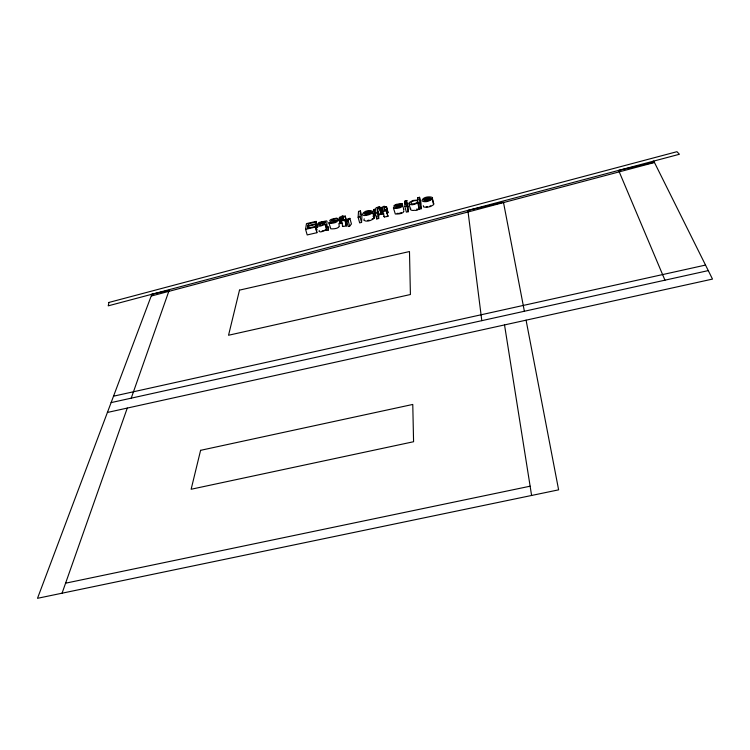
<?xml version="1.0" encoding="UTF-8"?>
<svg xmlns="http://www.w3.org/2000/svg" width="750" height="750" viewBox="0 0 750 750"><rect width="100%" height="100%" fill="white"/><g stroke="black" fill="none" stroke-linecap="round" stroke-linejoin="round"><path stroke-width="1.12" d="M383.7 216.253L384.366 216.966L387.881 216.384L386.409 210.159L384.122 210.141L384.178 207.637L386.475 207.112L386.484 206.559L384.188 207.084L384.216 206.147L380.653 207.9L382.116 214.078L383.756 213.703M386.419 213.084L387.947 212.737L387.956 212.175L386.484 206.559M387.881 216.384L386.409 210.159M382.116 214.078L380.653 207.9M380.634 208.453L382.275 208.078L382.209 210.609L382.875 211.322L386.4 210.731M373.762 210.037L375.403 209.662L375.262 213.3L376.762 218.944L378.675 218.503L378.788 214.838L381.075 214.312L381.094 213.75L379.613 208.144L377.334 208.284L379.659 206.681L376.219 207.703L375.422 209.109L373.791 209.484L375.253 215.653L374.081 210.609M380.241 213.019L381.131 212.287L379.659 206.681M381.075 214.312L379.613 208.144M376.762 218.944L376.856 216.197M378.675 218.503L377.184 212.859L377.306 209.222L379.594 208.697M373.894 216.572L374.203 217.613L372.647 211.294C369.722 209.438 363.141 211.013 362.344 214.659C363.591 216.159 365.934 215.325 367.575 215.109C372.731 214.05 373.05 209.841 374.034 218.362C371.559 220.444 366.759 222.309 363.863 220.284L364.219 218.859M361.556 222.441L361.913 216.525L360.413 210.938L358.519 211.369L358.125 217.247L359.653 222.881L361.556 222.441L360.038 216.806L360.413 210.938M342.291 225.778L342.891 226.5L346.369 225.928L344.878 219.722L342.647 219.703L342.881 217.153L345.169 216.628L345.216 216.066L342.938 216.591L343.022 215.653L339.413 217.406L340.903 223.556L342.534 223.181M346.753 221.653L346.697 222.225L345.169 216.628M346.369 225.928L344.878 219.722M339.356 217.969L340.988 217.594L340.744 220.162L341.344 220.884L344.831 220.303M340.903 223.556L339.413 217.406M328.303 230.081L326.737 224.475L327.037 221.259L326.475 220.903L319.556 222.3L318.122 223.5L322.613 221.831L325.191 222.037L318.544 224.334L317.512 225.909C323.409 227.794 326.484 218.916 326.512 230.494L328.303 230.081L328.65 227.128L328.041 226.481M326.512 230.494C326.1 229.05 321.281 233.184 319.097 231.506L319.237 230.484M316.116 221.391L317.606 227.587L316.116 221.391L306.469 223.613L305.587 229.341L307.191 234.938L316.913 232.697L315.413 226.453L307.641 228.244L307.941 226.266L315.281 224.578L315.375 223.941L308.034 225.628L308.672 227.859M316.913 232.697L315.413 226.453M131.231 398.156L169.162 290.316L151.866 294.262L151.622 295.941L654.169 162.591L653.016 161.269M308.034 225.628L308.316 223.8L316.031 222.028M423.319 205.678L423.666 206.953L426.534 207.394L430.603 206.522L433.669 204.656L432.262 198.975L425.953 200.981L423.816 200.213C443.925 198.216 423.169 193.5 421.941 200.934C424.978 202.828 429.759 201.141 432.262 198.975M62.062 593.203L127.275 408.075M151.866 294.262L37.5 598.312L558.619 489.844L526.078 320.175M410.7 208.162C409.322 210.403 412.997 210.75 414.413 210.291C424.491 212.119 414.469 193.247 419.381 209.147L421.209 208.725L420.956 202.931L419.541 197.297L417.638 197.737L417.731 200.025L412.819 200.484L409.256 202.509L408.909 203.466L410.456 209.55M346.622 220.894L347.869 218.822L349.894 218.353L351.431 223.978L349.65 226.181L348.169 226.528L346.622 220.894L348.103 220.547L349.894 218.353M407.681 206.925L408.412 206.372L407.672 206.147M324.497 230.325L325.575 229.866M401.512 212.559L399.6 213.169M429.862 206.137L430.734 205.8M416.559 209.203L417.225 208.969M345.6 225.544L346.425 225.338M387.066 216.019L387.891 215.803M404.841 202.322L406.744 201.881L408.178 207.525L408.272 211.706L406.35 212.147L404.897 206.475L404.841 202.322L405.413 204.581M338.016 218.869C332.334 219 326.484 221.391 337.941 220.322C337.116 223.153 331.884 223.378 329.25 223.219L328.875 222.806C333.553 222.994 341.569 220.069 330.094 221.4C328.069 219.609 334.237 218.578 335.531 218.353C338.822 216.309 341.363 226.378 338.391 223.884M402.431 204.028C396.394 204.216 390.966 206.578 402.516 205.444C401.916 208.294 396.422 208.472 393.844 208.341L393.412 207.947C399.009 207.816 406.359 205.322 393.938 206.372L394.078 205.481L396.356 204.328L402.056 203.644L403.875 209.672L403.5 209.278M372.712 211.988L364.237 213.938L366.216 214.734L372.534 212.728M305.587 229.341L315.319 227.1M324.928 224.887L326.737 224.475M358.125 217.247L360.038 216.806M375.262 213.3L377.184 212.859M404.897 206.475L406.819 206.034L406.744 201.881M419.541 197.297L419.784 203.044L417.947 203.475L417.919 202.772C415.453 204.225 411.553 205.819 409.012 203.897M381.094 213.75L378.806 214.284L377.916 210.909M372.15 218.803L374.034 218.362M654.328 162.206L618.619 170.4L664.959 280.172M113.522 396.188L705.525 265.078M111.112 402.609L708.272 270.6M107.409 412.453L712.5 279.084L653.756 161.072M65.587 583.191L530.128 486.197M322.162 230.897L323.156 230.719M367.734 220.369L369.159 220.134M398.503 213.375L397.097 213.366M426.244 206.653L427.369 206.662M372.9 216.15L373.481 216.309M403.406 210.919L403.969 211.097C403.397 213.956 397.884 214.134 395.316 213.994L393.412 207.947M338.972 225.741L339.488 225.919C338.681 228.769 333.45 228.994 330.816 228.825L328.875 222.806M433.331 202.894L433.762 203.916L432.366 198.244M307.941 226.266L308.578 228.497M308.316 223.8L308.953 226.022M315.375 223.941L316.866 230.156L315.281 224.578M325.341 225.262L326.55 229.753M340.988 217.594L341.606 219.834M341.344 220.884L342.891 226.5M348.103 220.547L349.65 226.181M345.216 216.066L346.444 220.538M343.247 217.716L343.856 219.947M342.881 217.153L343.809 220.509M382.275 208.078L382.866 210.328M382.875 211.322L384.366 216.966M379.641 207.234L381.122 212.841M377.306 209.222L378.788 214.838M386.475 207.112L387.947 212.737M384.488 208.209L385.078 210.459M384.178 207.637L385.059 211.013M406.819 206.034L408.272 211.706M419.784 203.044L421.209 208.725M417.638 197.737L418.209 199.987M524.372 311.25L503.466 202.247L467.878 210.403L481.8 320.663M504.525 324.928L531.6 495.469M419.353 208.444L419.381 209.147M325.078 222.938C321.216 227.719 315.094 224.306 325.078 222.938M108.956 302.438L108.234 305.841L679.406 154.266L676.969 151.688L108.956 302.438M200.597 450.328L191.137 489.253L413.578 441.731L412.772 404.447L200.597 450.328M239.503 290.128L228.544 335.25L410.409 294.516L409.481 251.541L239.503 290.128M417.787 201.412L416.878 202.734L414.384 203.728L411.853 203.897L410.869 203.006L411.788 201.694L414.281 200.7L416.794 200.541L417.787 201.412M406.978 200.747L404.569 201.3L406.978 200.747M424.088 199.134L423.797 199.678L430.331 198.178L428.353 197.541L424.088 199.134M364.613 212.841L364.266 213.394L370.753 211.903L368.906 211.237L364.613 212.841"/></g></svg>
